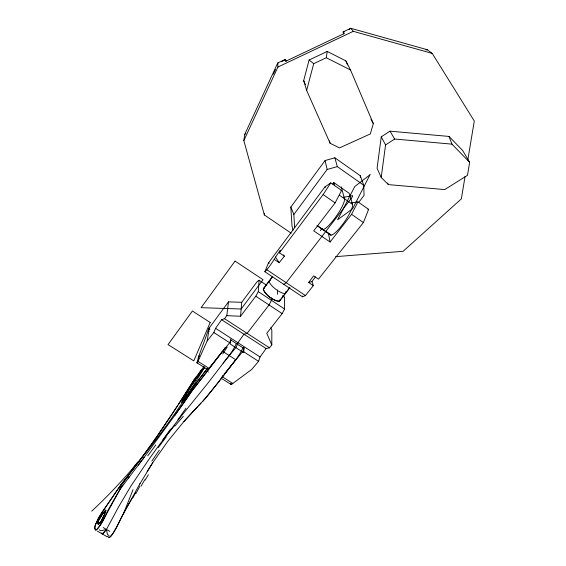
<?xml version="1.0" encoding="UTF-8"?>
<svg xmlns="http://www.w3.org/2000/svg" width="566" height="566" viewBox="0 0 566 566"><rect width="100%" height="100%" fill="white"/><g stroke="black" fill="none" stroke-linecap="round" stroke-linejoin="round"><path stroke-width="0.85" d="M221.122 378.215L230.921 384.349A3.997 1.167 -45.7 0 0 231.735 384.123A4.104 1.196 -45.7 0 0 232.831 383.444L251.75 369.407L258.556 361.327L260.07 356.99L266.098 348.55L269.473 347.835L271.793 344.885L266.77 333.324L282.179 313.606L284.564 308.994L284.585 297.157L282.462 295.749M271.793 344.885L271.843 330.19L270.803 327.764M277.453 294.278L277.538 289.969M291.179 233.192L264.343 214.939L264.393 213.297M271.553 297.85L271.468 300.341L269.034 304.947L247.123 333.339L243.974 334.216L237.946 342.727L236.312 347.015L223.153 363.075M244.045 347.51L243.684 352.696L230.32 344.1L230.857 339.006M226.322 371.388L242.941 351.281L243.981 348.479L230.751 339.961L229.669 342.741L208.918 368.282L197.98 361.349L197.102 362.94L197.435 362.452A4.139 0.361 -69 0 0 197.98 361.349L207.198 340.874L213.828 332.546L215.582 328.315L221.603 319.726L224.525 318.686L226.803 315.665L240.55 316.238L255.804 296.23L258.28 291.632L259.094 280.248L266.558 285.2M240.55 316.238L241.739 302.301L256.907 281.91L259.094 280.248M226.803 315.665L228.48 301.869L241.739 302.301M381.251 136.831L377.083 168.258L381.194 177.476L388.389 184.608L444.727 189.582L467.495 175.319L469.66 162.35L462.663 150.506L449.015 136.434L389.981 131.163L381.251 136.831L385.573 144.91L381.194 177.476M230.638 383.345L230.921 384.349L232.831 383.444L222.021 376.588L223.117 375.272M264.343 214.939L243.84 140.609L244.724 134.411L277.772 62.932L285.243 59.395L286.318 61.135M306.645 90.426L313.705 63.668L326.306 57.739L327.226 51.435L345.84 60.859L350.503 69.958L373.327 123.629L370.313 133.937L339.522 147.903L330.12 143.29L306.645 90.426L303.687 80.62L309.086 60.003L327.226 51.435M207.198 340.874L209.321 327.813L228.48 301.869M465.082 176.38L461.347 198.871L403.133 251.297L335.504 256.667M467.813 159.945L474.287 121.011L432.219 53.409L427.259 49.709L350.786 28.3L343.13 31.929L343.767 33.903M186.631 398.712L192.079 390.717L192.617 387.682L207 368.82M192.256 384.406L193.579 382.276L193.975 380.019L196.72 376.305M207.425 368.636L207.538 369.534L208.918 368.282A3.976 0.743 -57.6 0 1 207.389 368.749M98.01 521.64L97.727 523.21A32.064 5.441 -59.1 0 0 97.798 523.798C100.642 525.432 102.439 517.161 104.052 515.315C110.023 502.169 99.758 518.01 98.413 520.727A3.127 0.524 -59.4 0 0 98.003 521.668L97.784 523.699L98.413 524.484C102.092 520.6 104.498 515.159 105.906 510.023L102.085 514.784L98.01 521.64L100.281 522.956M119.801 486.435L98.654 517.628L95.046 525.941L94.72 528.736L95.307 530.045L96.17 530.024L97.692 528.736L101.908 522.404L119.872 489.661L121.4 484.114L133.817 468.485M274.425 259.532L279.165 262.716L284.344 256.186L279.42 252.868L280.368 250.222C274.85 257.176 271.333 265.44 264.867 271.737L302.548 296.846L305.456 295.537L313.316 285.632L311.958 281.493L315.488 276.887M133.038 489.64L123.692 513.192L115.966 528.311C114.438 529.974 110.285 541.11 107.674 536.235M313.316 285.632L308.654 282.498L313.614 275.89L318.46 279.151L363.386 222.558L368.643 209.349L357.953 201.871L351.132 202.961M137.283 463.915L121.4 484.114L101.59 512.782L95.633 524.003L94.748 527.519L95.852 530.13C103.33 524.017 105.446 513.32 110.738 505.587A62.501 11.313 -59.2 0 1 119.879 489.668M264.867 271.737L268.397 263.034L324.948 186.922L330.785 182.868L341.616 190.445L335.107 202.897L313.713 230.822L330.077 242.022L351.585 214.351L357.953 201.871M209.321 327.813L208.953 328.655A4.111 0.354 -68.9 0 0 208.514 329.73L198.701 356.481L197.01 362.827L207.538 369.534M273.286 74.252L275.508 69.448M243.84 140.609L277.92 67.029L277.772 62.932L278.472 63.038M108.927 537.7C116.193 531.396 118.86 521.343 123.692 513.192L139.993 483.59M139.455 484.538L152.763 462.67L167.904 441.162L183.893 421.55L192.666 411.949M272.373 276.993L263.31 289.07C265.794 295.296 272.642 300.68 279.385 301.112L279.993 300.107M186.256 394.099L182.606 400.296A3.474 0.545 -60.9 0 0 182.231 401.039L181.849 402.277L184.261 399.674M186.667 393.434L188.931 389.762M190.933 386.543L183.419 398.839L181.849 402.277L184.905 398.825L197.852 380.953M204.453 367.369C173.182 419.845 136.526 469.412 91.713 511.162M147.11 471.542L152.763 462.67M189.603 388.686L195.468 379.694M204.1 366.372L193.975 380.019L178.523 404.365M193.975 380.019L172.305 413.873L158.02 435.035M101.293 532.967L101.838 533.83L103.076 533.625L106.061 530.158L116.66 510.475A53.848 10.068 -59.3 0 1 118.421 507.157L131.093 485.748L148.448 460.066A393.971 94.925 -61.7 0 1 157.1 447.947L175.043 423.976A225.035 49.108 -60.2 0 1 181.318 416.045L207.552 383.578L229.152 355.512A14.284 2.788 -57.3 0 0 236.234 343.838M177.837 405.419L152.48 442.98M279.42 252.868L323.136 194.57L330.785 182.868M192.617 387.682L186.674 396.398M225.254 347.39A14.306 2.681 -57.3 0 1 222.537 351.274L192.079 390.717L184.728 401.45M121.4 484.114L119.978 486.18M157.652 435.565L137.496 463.625M186.355 399.108L182.542 404.556M184.452 401.839L174.54 415.777M152.105 443.511L134.036 468.202M182.273 404.938L180.632 407.251M180.08 408.022L177.88 411.107M177.328 411.878L142.215 459.981M119.872 489.661L129.147 477.124M293.046 230.178L292.006 226.11L290.832 207.085L325.082 160.518L334.867 157.801L360.294 175.757L363.726 185.245L364.065 195.376L358.731 202.395M193.579 382.276L204.545 367.539M294.653 227.688L293.853 214.5L327.141 169.453L337.315 166.637L363.726 185.245M196.423 378.392L200.279 373.192M198.121 374.402L201.489 369.86L202.288 370.362M206.732 369.28L198.609 379.97M332.758 183.957L333.813 182.549L349.286 193.381L352.526 204.376A18.989 4.075 -55.2 0 1 342.515 224.553A18.989 4.075 -55.2 0 1 329.957 234.119M201.227 371.926L204.8 367.178M263.494 288.497L272.43 276.661M144.125 457.462L138.359 465.054M128.482 478.001L141.578 460.83M320.363 230.595L321.962 228.494M279.385 301.112L289.481 287.938M279.845 300.702L289.919 287.556M192.079 390.717L193.508 388.927A292.488 42.174 -56.3 0 0 205.062 374.211L222.537 351.274L235.746 359.735A14.263 2.894 -57.3 0 0 243.132 347.291M224.207 373.949L225.841 371.968M183.893 421.55L195.312 409.154M192.999 411.602L197.98 406.346M195.97 408.454L206.555 397.106A291.745 45.634 -56.3 0 0 218.186 382.503L235.746 359.735L218.179 382.51L203.053 401.032M198.645 405.645L201.015 403.169M102.241 533.936L106.521 529.465L107.42 534.573L109.061 535.521M244.724 134.411L245.863 133.519M283.792 284.351L286.205 282.696L351.5 198.093A2.186 0.46 -54.9 0 0 352.54 195.666L343.449 197.343M284.153 297.447L284.585 297.157M96.56 521.718L97.798 520.883M385.573 144.91L394.665 139.031L451.965 144.139L469.66 162.35M197.081 362.962L197.145 362.12L197.789 362.523M101.59 512.782L102.927 512.081M281.635 61.538L285.582 59.663M343.166 32.354L344.623 31.661M348.989 29.595L350.786 28.3L353.297 31.328L432.219 53.409M277.92 67.029L353.297 31.328M308.654 282.498L311.958 281.493M106.521 529.465L100.861 530.774L99.22 529.818M340.951 190.579L341.616 190.445M425.837 50.006L427.259 49.709M367.836 209.307L368.643 209.349M268.397 263.034L269.345 263.133M326.306 57.739L350.503 69.958M97.338 531.092L107.137 536.766M103.238 527.554L109.804 531.368M199.614 356.247L198.935 355.816L198.171 358.165L198.829 358.582M209.901 329.27L208.953 328.655L208.09 330.841L209.01 331.435M213.828 332.546L229.669 342.741M242.941 351.281L258.556 361.327M215.582 328.315L260.07 356.99M224.525 318.686L269.473 347.835M221.603 319.726L266.098 348.55M258.28 291.632L284.564 308.994M255.804 296.23L282.179 313.606M266.777 269.727L305.456 295.537M322.96 229.315L321.962 228.629A19.032 3.898 -55.2 0 0 334.343 218.908A19.032 3.898 -55.2 0 0 344.482 198.765L341.27 186.886M325.966 231.374L326.964 232.06M317.165 225.459L331.195 235.095M317.052 225.749L330.332 234.862M323.136 194.57L335.107 202.897M351.585 214.351L363.386 222.558M339.437 195.242L352.526 204.376M309.086 60.003L313.705 63.668M343.13 31.929L344.27 33.514L285.441 61.397L285.243 59.395M283.46 254.856L284.344 256.186M275.38 256.922L279.165 262.716M324.948 186.922L325.372 187.587M389.981 131.163L394.665 139.031M370.992 119.242L373.327 123.629M387.66 183.03L388.389 184.608M303.687 80.62L305.47 84.638M345.84 60.859L347.552 64.878M290.832 207.085L293.853 214.5M449.015 136.434L451.965 144.139M334.867 157.801L337.315 166.637M329.462 140.884L330.12 143.29M302.329 295.997L302.548 296.846M333.813 182.549L334.605 185.804M325.082 160.518L327.141 169.453M328.407 233.036L330.077 242.022M360.294 175.757L360.351 177.391M133.074 497.592A76.955 17.199 -64.2 0 1 135.536 492.788M123.671 513.199A62.295 12.219 -59.5 0 1 132.72 497.273M136.01 493.446A89.57 22.145 -64.4 0 1 140.007 486.031M141.153 486.074A126.763 39.238 -65.5 0 1 144.733 479.805M145.193 480.095A174.979 67.389 -67.5 0 1 148.363 474.782M151.851 461.113A333.912 199.02 -78 0 1 159.379 450.104M158.289 447.621A308.803 175.028 -75.8 0 1 166.185 436.973M166.22 436.032A270.074 138.125 -72 0 1 174.413 425.837M174.936 425.986A226.867 101.342 -68 0 1 183.313 416.357M227.221 346.965A232.357 7.075 -53.2 0 1 222.728 353.976M185.959 408.22A280.149 28.279 -50.8 0 1 177.894 419.746M170.599 429.056A324.919 54.336 -48.6 0 1 162.534 440.263M155.827 444.911A354.995 72.618 -47.4 0 1 147.733 455.814M132.027 469.476A128.058 10.874 -54 0 1 137.764 462.054M208.437 372.018A178.17 3.177 -52.9 0 1 208.606 372.003M122.829 483.498A90.093 12.395 -54.6 0 1 128.751 475.624M119.553 489.279A77.301 12.176 -54.6 0 1 122.971 484.595M186.419 397.382A48.053 8.9 -62.6 0 1 184.615 399.815M184.856 398.973A33.281 5.759 -62 0 1 184.212 399.815M230.595 383.451A3.856 1.125 -45.7 0 0 230.539 384.066A3.898 1.139 -45.7 0 0 230.921 384.342M279.958 299.747A10.209 3.113 37.3 0 1 269.501 296.902A10.209 3.113 37.3 0 1 264.789 287.967M285.802 291.575A10.245 3.028 37.3 0 1 276.286 289.629A10.245 3.028 37.3 0 1 270.237 280.198M210.184 322.478L193.784 360.882L168.045 344.581L192.426 311.017L210.184 322.478M370.03 174.724L352.639 208.734L337.605 219.785L354.762 186.561L370.03 174.724M235.06 261.103L201.093 307.678L241.166 309.001L263.034 279.682L235.06 261.103"/></g></svg>
